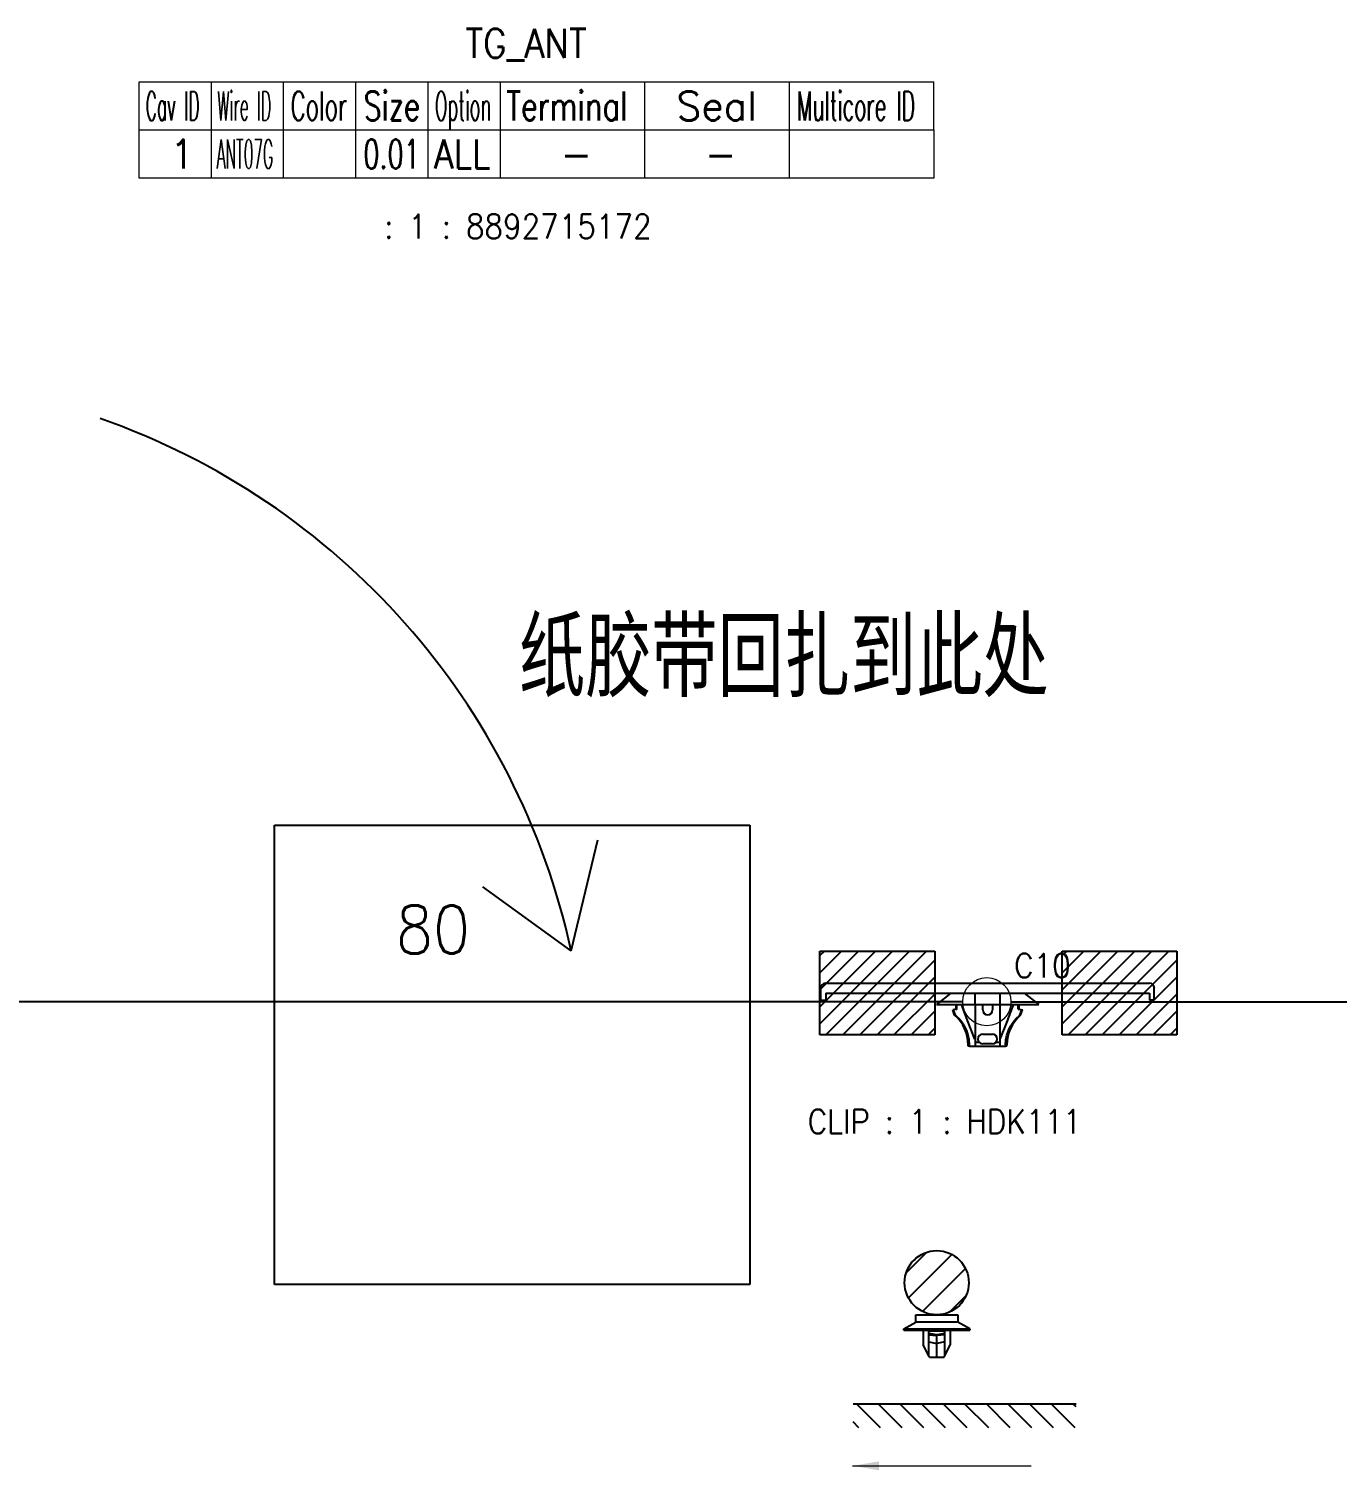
# Model space of a CAD drawing. Header units: inches. Extents: x 47316 to 59086, y 3141 to 11743.
# Drawn here: x 51215.2 to 51351, y 4812.4 to 4962 of the extents above; entities that cross this region are included whole.
import ezdxf

# ---------------------------------------------------------------- set-up
doc = ezdxf.new("R2010")
doc.units = ezdxf.units.IN
doc.header["$MEASUREMENT"] = 0
doc.layers.add('_BLACK_HOLE', color=7, linetype='Continuous')
doc.styles.add('MtX_SimSun', font='')
doc.styles.get("Standard").update_dxf_attribs({"font": ''})
doc.styles.get('MtX_SimSun').set_extended_font_data('SimSun')
doc.styles.get('Standard').set_extended_font_data('SimSun')
doc.linetypes.add('_VH_OTCON', pattern='A,0.0001,[7,VeSys.shx,S=0.1,R=0,X=0,Y=0],-0.4,[7,VeSys.shx,S=0.1,R=0,X=0,Y=0],-0.4,["X",Standard,S=1,R=0,X=-0.5,Y=-0.5],-0.0001,[7,VeSys.shx,S=0.1,R=0,X=0,Y=0],-0.4', length=1.2002)

msp = doc.modelspace()

# ---------------------------------------------------------------- linework, layer by layer
at = {"color": 1, "lineweight": -3}
for p, q in [((51240.7, 4879.37), (51290.05, 4879.37)), ((51240.7, 4831.68), (51240.7, 4879.37)), ((51290.05, 4879.37), (51290.05, 4831.68)), ((51290.05, 4831.68), (51240.7, 4831.68))]:
    msp.add_line(p, q, dxfattribs=at)
at = {"lineweight": -3}
for q in [(51274.27, 4877.85), (51262.32, 4872.95)]:
    msp.add_line((51271.48, 4866.32), q, dxfattribs=at)
at = {"color": 0, "lineweight": -3}
for p, q in [((51297.91, 4862.94), (51331.53, 4862.94)), ((51297.91, 4861.93), (51331.53, 4861.93)), ((51312.65, 4859.07), (51312.01, 4860.73)), ((51316.74, 4858.93), (51317.42, 4860.73)), ((51311.74, 4859.28), (51311.38, 4859.62)), ((51312.05, 4858.91), (51311.74, 4859.28)), ((51312.32, 4858.5), (51312.05, 4858.91)), ((51312.55, 4858.05), (51312.32, 4858.5)), ((51313.34, 4857.33), (51312.65, 4859.07)), ((51316.03, 4857.15), (51316.74, 4858.93)), ((51316.89, 4858.05), (51317.11, 4858.5)), ((51317.11, 4858.5), (51317.38, 4858.91)), ((51317.38, 4858.91), (51317.7, 4859.28)), ((51317.7, 4859.28), (51318.06, 4859.62)), ((51312.71, 4857.57), (51312.55, 4858.05)), ((51312.82, 4857.07), (51312.71, 4857.57)), ((51312.85, 4856.56), (51312.82, 4857.07)), ((51316.58, 4856.56), (51316.62, 4857.07)), ((51316.62, 4857.07), (51316.72, 4857.57)), ((51316.72, 4857.57), (51316.89, 4858.05))]:
    msp.add_line(p, q, dxfattribs=at)
at = {"color": 0, "lineweight": -3, "ltscale": 0.0625}
for p, q in [((51297.41, 4861.18), (51297.41, 4862.44)), ((51332.03, 4861.18), (51332.03, 4862.44))]:
    msp.add_line(p, q, dxfattribs=at)
at = {"color": 0, "lineweight": -3, "ltscale": 0.025}
for p, q in [((51297.41, 4861.18), (51297.91, 4861.18)), ((51332.03, 4861.18), (51331.53, 4861.18))]:
    msp.add_line(p, q, dxfattribs=at)
at = {"color": 0, "lineweight": -3, "ltscale": 0.0375}
for p, q in [((51297.91, 4861.93), (51297.91, 4861.18)), ((51331.53, 4861.93), (51331.53, 4861.18))]:
    msp.add_line(p, q, dxfattribs=at)
at = {"color": 0, "lineweight": -3, "ltscale": 0.096049}
msp.add_line((51310.92, 4861.93), (51309.41, 4860.73), dxfattribs=at)
at = {"color": 0, "lineweight": -3, "ltscale": 0.06}
for p, q in [((51313.44, 4860.73), (51313.44, 4861.93)), ((51316, 4861.93), (51316, 4860.73))]:
    msp.add_line(p, q, dxfattribs=at)
at = {"color": 0, "lineweight": -3, "ltscale": 0.096047}
msp.add_line((51318.52, 4861.93), (51320.03, 4860.73), dxfattribs=at)
at = {"color": 0, "lineweight": -3, "ltscale": 0.200002}
msp.add_line((51309.41, 4860.73), (51313.44, 4860.73), dxfattribs=at)
at = {"color": 0, "lineweight": -3, "ltscale": 0.018199}
msp.add_line((51311.45, 4860.27), (51311.1, 4860.17), dxfattribs=at)
at = {"color": 0, "lineweight": -3, "ltscale": 0.003949}
msp.add_line((51311.17, 4860.17), (51311.1, 4860.17), dxfattribs=at)
at = {"color": 0, "lineweight": -3, "ltscale": 0.029262}
for p, q in [((51311.3, 4859.62), (51311.1, 4860.17)), ((51318.14, 4859.62), (51318.34, 4860.17))]:
    msp.add_line(p, q, dxfattribs=at)
at = {"color": 0, "lineweight": -3, "ltscale": 0.018619}
for p, q in [((51311.54, 4860.27), (51311.17, 4860.17)), ((51317.9, 4860.27), (51318.26, 4860.17))]:
    msp.add_line(p, q, dxfattribs=at)
at = {"color": 0, "lineweight": -3, "ltscale": 0.029344}
for p, q in [((51311.38, 4859.62), (51311.17, 4860.17)), ((51318.06, 4859.62), (51318.26, 4860.17))]:
    msp.add_line(p, q, dxfattribs=at)
at = {"color": 0, "lineweight": -3, "ltscale": 0.022501}
for p, q in [((51311.45, 4860.27), (51311.45, 4860.73)), ((51311.54, 4860.27), (51311.54, 4860.73)), ((51317.9, 4860.27), (51317.9, 4860.73)), ((51317.99, 4860.27), (51317.99, 4860.73))]:
    msp.add_line(p, q, dxfattribs=at)
at = {"color": 0, "lineweight": -3, "ltscale": 0.004385}
for p, q in [((51311.45, 4860.27), (51311.54, 4860.27)), ((51317.99, 4860.27), (51317.9, 4860.27))]:
    msp.add_line(p, q, dxfattribs=at)
at = {"color": 0, "lineweight": -3, "ltscale": 0.127501}
msp.add_line((51313.44, 4860.73), (51316, 4860.73), dxfattribs=at)
at = {"color": 0, "lineweight": -3, "ltscale": 0.193349}
for p, q in [((51313.46, 4856.84), (51313.46, 4860.73)), ((51315.98, 4860.73), (51315.98, 4856.84))]:
    msp.add_line(p, q, dxfattribs=at)
at = {"color": 0, "lineweight": -3, "ltscale": 0.0275}
for p, q in [((51314.22, 4860.17), (51314.22, 4860.73)), ((51315.22, 4860.73), (51315.22, 4860.17))]:
    msp.add_line(p, q, dxfattribs=at)
at = {"color": 0, "lineweight": -3, "ltscale": 0.2}
msp.add_line((51316, 4860.73), (51320.03, 4860.73), dxfattribs=at)
at = {"color": 0, "lineweight": -3, "ltscale": 0.0182}
msp.add_line((51317.99, 4860.27), (51318.34, 4860.17), dxfattribs=at)
at = {"color": 0, "lineweight": -3, "ltscale": 0.003951}
msp.add_line((51318.26, 4860.17), (51318.34, 4860.17), dxfattribs=at)
at = {"color": 0, "lineweight": -3, "ltscale": 0.004189}
for p, q in [((51311.38, 4859.62), (51311.3, 4859.62)), ((51318.14, 4859.62), (51318.06, 4859.62))]:
    msp.add_line(p, q, dxfattribs=at)
at = {"color": 0, "lineweight": -3, "ltscale": 0.00959}
msp.add_line((51313.41, 4857.15), (51313.34, 4857.33), dxfattribs=at)
at = {"color": 0, "lineweight": -3, "ltscale": 0.021651}
for p, q in [((51313.46, 4856.4), (51313.46, 4856.84)), ((51315.98, 4856.84), (51315.98, 4856.4))]:
    msp.add_line(p, q, dxfattribs=at)
at = {"color": 0, "lineweight": -3, "ltscale": 0.018167}
for p, q in [((51313.46, 4856.84), (51313.83, 4856.84)), ((51315.61, 4856.84), (51315.98, 4856.84))]:
    msp.add_line(p, q, dxfattribs=at)
at = {"color": 0, "lineweight": -3, "ltscale": 0.05}
for p, q in [((51314.22, 4857.66), (51315.22, 4857.66)), ((51315.22, 4856.65), (51314.22, 4856.65))]:
    msp.add_line(p, q, dxfattribs=at)
at = {"color": 0, "lineweight": -3, "ltscale": 0.007297}
for p, q in [((51312.85, 4856.56), (51312.71, 4856.56)), ((51312.85, 4856.4), (51312.71, 4856.4)), ((51316.73, 4856.56), (51316.58, 4856.56)), ((51316.73, 4856.4), (51316.58, 4856.4))]:
    msp.add_line(p, q, dxfattribs=at)
at = {"color": 0, "lineweight": -3, "ltscale": 0.008013}
for p, q in [((51312.71, 4856.4), (51312.71, 4856.56)), ((51312.85, 4856.4), (51312.85, 4856.56)), ((51316.58, 4856.56), (51316.58, 4856.4)), ((51316.73, 4856.4), (51316.73, 4856.56))]:
    msp.add_line(p, q, dxfattribs=at)
at = {"color": 0, "lineweight": -3, "ltscale": 0.030203}
for p, q in [((51312.85, 4856.4), (51313.46, 4856.4)), ((51315.98, 4856.4), (51316.58, 4856.4))]:
    msp.add_line(p, q, dxfattribs=at)
at = {"color": 0, "lineweight": -3, "ltscale": 0.125}
msp.add_line((51313.46, 4856.4), (51315.98, 4856.4), dxfattribs=at)
at = {"lineweight": -3}
msp.add_arc((51197.65, 4850.23), 75.57, 12.2968, 70.7417, dxfattribs=at)
at = {"color": 0, "lineweight": -3}
for centre, radius, start, end in [((51297.91, 4862.44), 0.503, 90, 180), ((51331.53, 4862.44), 0.503, 0, 90), ((51314.72, 4860.17), 0.503, 180, 0), ((51123.91, 4933.62), 206.79, 338.8139, 339.3585), ((51308.68, 4856.56), 4.03, 0, 49.4584), ((51320.76, 4856.56), 4.03, 130.5416, 180), ((51314.22, 4857.15), 0.503, 90, 270), ((51315.22, 4857.15), 0.503, 270, 90)]:
    msp.add_arc(centre, radius, start, end, dxfattribs=at)
at = {"layer": '_BLACK_HOLE', "linetype": 'Continuous', "lineweight": 15}
for p, q in [((51226.64, 4956.52), (51309.14, 4956.52)), ((51226.64, 4951.52), (51226.64, 4956.52)), ((51226.64, 4951.52), (51309.14, 4951.52))]:
    msp.add_line(p, q, dxfattribs=at)
at = {"layer": '_BLACK_HOLE', "color": 7, "linetype": 'Continuous', "lineweight": 15}
for p, q in [((51234.14, 4951.52), (51234.14, 4956.52)), ((51241.64, 4951.52), (51241.64, 4956.52)), ((51249.14, 4951.52), (51249.14, 4956.52)), ((51256.64, 4951.52), (51256.64, 4956.52)), ((51264.14, 4951.52), (51264.14, 4956.52)), ((51279.14, 4951.52), (51279.14, 4956.52)), ((51294.14, 4951.52), (51294.14, 4956.52)), ((51309.14, 4951.52), (51309.14, 4956.52))]:
    msp.add_line(p, q, dxfattribs=at)
at = {"layer": '_BLACK_HOLE', "color": 102, "linetype": 'Continuous', "lineweight": 15}
for p, q in [((51234.14, 4946.52), (51234.14, 4951.52)), ((51241.64, 4946.52), (51241.64, 4951.52)), ((51249.14, 4946.52), (51249.14, 4951.52)), ((51256.64, 4946.52), (51256.64, 4951.52)), ((51264.14, 4946.52), (51264.14, 4951.52)), ((51279.14, 4946.52), (51279.14, 4951.52)), ((51294.14, 4946.52), (51294.14, 4951.52))]:
    msp.add_line(p, q, dxfattribs=at)
at = {"layer": '_BLACK_HOLE'}
for p, q in [((51304.85, 4866.27), (51297.32, 4858.74)), ((51303.09, 4866.27), (51297.32, 4860.51)), ((51301.32, 4866.27), (51297.32, 4862.27)), ((51299.55, 4866.27), (51297.32, 4864.04)), ((51297.78, 4866.27), (51297.32, 4865.81)), ((51297.32, 4857.58), (51297.32, 4866.27)), ((51297.32, 4866.27), (51309.23, 4866.27)), ((51306.62, 4866.27), (51297.93, 4857.58)), ((51308.39, 4866.27), (51299.7, 4857.58)), ((51309.23, 4866.27), (51309.23, 4857.58)), ((51330, 4866.27), (51322.46, 4858.74)), ((51328.23, 4866.27), (51322.46, 4860.51)), ((51326.46, 4866.27), (51322.46, 4862.27)), ((51324.7, 4866.27), (51322.46, 4864.04)), ((51322.93, 4866.27), (51322.46, 4865.81)), ((51322.46, 4857.58), (51322.46, 4866.27)), ((51322.46, 4866.27), (51334.37, 4866.27)), ((51331.77, 4866.27), (51323.08, 4857.58)), ((51333.54, 4866.27), (51324.85, 4857.58)), ((51334.37, 4866.27), (51334.37, 4857.58)), ((51309.23, 4865.34), (51301.47, 4857.58)), ((51334.37, 4865.34), (51326.61, 4857.58)), ((51309.23, 4863.57), (51303.24, 4857.58)), ((51334.37, 4863.57), (51328.38, 4857.58)), ((51309.23, 4861.81), (51305, 4857.58)), ((51334.37, 4861.81), (51330.15, 4857.58)), ((51309.23, 4860.04), (51306.77, 4857.58)), ((51334.37, 4860.04), (51331.92, 4857.58)), ((51309.23, 4858.27), (51308.54, 4857.58)), ((51334.37, 4858.27), (51333.68, 4857.58)), ((51309.23, 4857.58), (51297.32, 4857.58)), ((51334.37, 4857.58), (51322.46, 4857.58))]:
    msp.add_line(p, q, dxfattribs=at)
at = {"layer": '_BLACK_HOLE', "linetype": '_VH_OTCON', "lineweight": -3, "ltscale": 5}
for p, q in [((51312.14, 4861.03), (51201.72, 4861.03)), ((51317.14, 4861.03), (51431.8, 4861.03))]:
    msp.add_line(p, q, dxfattribs=at)
at = {"layer": '_BLACK_HOLE', "lineweight": -3}
for p, q in [((51308.37, 4835.01), (51306.29, 4832.93)), ((51311.02, 4834.8), (51306.51, 4830.28)), ((51312.43, 4833.34), (51307.96, 4828.87)), ((51312.52, 4830.57), (51310.73, 4828.78)), ((51307.27, 4827.78), (51307.27, 4828.52)), ((51307.27, 4828.52), (51311.62, 4828.52)), ((51311.62, 4828.52), (51311.62, 4827.78)), ((51306.01, 4827.08), (51307.27, 4827.78)), ((51306.01, 4827.08), (51312.87, 4827.08)), ((51306.01, 4826.95), (51306.01, 4827.08)), ((51306.01, 4826.95), (51312.87, 4826.95)), ((51311.62, 4827.78), (51307.27, 4827.78)), ((51308.03, 4826.95), (51308.03, 4825.41)), ((51308.61, 4824.26), (51308.61, 4826.95)), ((51310.28, 4826.82), (51308.61, 4826.82)), ((51310.28, 4824.26), (51310.28, 4826.95)), ((51310.85, 4826.95), (51310.85, 4825.41)), ((51312.87, 4827.08), (51311.62, 4827.78)), ((51312.87, 4827.08), (51312.87, 4826.95)), ((51308.61, 4824.26), (51308.03, 4825.41)), ((51308.61, 4826.63), (51309.44, 4826.5)), ((51308.61, 4826.44), (51309.44, 4826.38)), ((51308.61, 4825.73), (51309.44, 4825.54)), ((51309.44, 4826.5), (51310.28, 4826.63)), ((51309.44, 4824.13), (51309.44, 4826.5)), ((51310.28, 4826.44), (51309.44, 4826.38)), ((51310.28, 4825.73), (51309.44, 4825.54)), ((51310.28, 4824.26), (51310.85, 4825.41)), ((51308.68, 4824.13), (51308.61, 4824.26)), ((51308.68, 4824.13), (51310.21, 4824.13)), ((51310.21, 4824.13), (51310.28, 4824.26)), ((51300.75, 4819.3, 0), (51323.9, 4819.3, 0)), ((51303.61, 4816.81, 0), (51301.12, 4819.3, 0)), ((51305.86, 4816.81, 0), (51303.36, 4819.3, 0)), ((51308.1, 4816.81, 0), (51305.61, 4819.3, 0)), ((51310.35, 4816.81, 0), (51307.85, 4819.3, 0)), ((51312.59, 4816.81, 0), (51310.1, 4819.3, 0)), ((51314.84, 4816.81, 0), (51312.34, 4819.3, 0)), ((51317.08, 4816.81, 0), (51314.59, 4819.3, 0)), ((51319.33, 4816.81, 0), (51316.83, 4819.3, 0)), ((51321.57, 4816.81, 0), (51319.08, 4819.3, 0)), ((51323.82, 4816.81, 0), (51321.32, 4819.3, 0)), ((51323.9, 4818.97, 0), (51323.57, 4819.3, 0)), ((51301.37, 4816.81, 0), (51300.75, 4817.43, 0))]:
    msp.add_line(p, q, dxfattribs=at)
at = {"layer": '_BLACK_HOLE', "lineweight": 0}
msp.add_line((51300.71, 4812.85, 0), (51319.24, 4812.85, 0), dxfattribs=at)
at = {"layer": '_BLACK_HOLE', "linetype": 'Continuous', "lineweight": 15}
msp.add_lwpolyline([(51226.64, 4946.52), (51226.64, 4951.52), (51309.14, 4951.52), (51309.14, 4946.52)], close=True, dxfattribs=at)
msp.add_circle((51314.64, 4861.03), 2.5, dxfattribs=at)
at = {"layer": '_BLACK_HOLE', "lineweight": -3}
msp.add_circle((51309.44, 4831.86), 3.33, dxfattribs=at)
at = {"layer": '_BLACK_HOLE', "lineweight": 0}
msp.add_solid([(51303.43, 4813.31, 0), (51303.43, 4812.4, 0), (51300.71, 4812.85, 0)], dxfattribs=at)

# ---------------------------------------------------------------- texts
at = {"layer": '_BLACK_HOLE', "lineweight": -2, "style": 'MtX_SimSun', "width": 0.7}
msp.add_text('纸胶带回扎到此处', height=7.2, dxfattribs=at).set_placement((51266.07, 4893.44))
at = {"layer": '_BLACK_HOLE', "color": 6, "linetype": 'Continuous', "lineweight": 20, "insert": (51260.5, 4962.02), "char_height": 3, "width": 15.0429, "attachment_point": 1}
msp.add_mtext('\\Fromans.shx;\\W0.9000000000;\\T1.0000000000;\\o\\lTG_ANT', dxfattribs=at)
at = {"layer": '_BLACK_HOLE', "color": 7, "linetype": 'Continuous', "lineweight": 15, "char_height": 3, "attachment_point": 1}
for s, insert, width in [('\\Fromans.shx;\\W0.4292452830;\\T1.0000000000;\\o\\lCav ID', (51227.32, 4955.52), 6.5), ('\\Fromans.shx;\\W0.4026548673;\\T1.0000000000;\\o\\lWire ID', (51234.76, 4955.52), 6.5), ('\\Fromans.shx;\\W0.5687500000;\\T1.0000000000;\\o\\lColor', (51242.38, 4955.52), 6.5), ('\\Fromans.shx;\\W0.7222222222;\\T1.0000000000;\\o\\lSize', (51249.95, 4955.52), 6.5), ('\\Fromans.shx;\\W0.4595959596;\\T1.0000000000;\\o\\lOption', (51257.34, 4955.52), 6.5), ('\\Fromans.shx;\\W0.7480916031;\\T1.0000000000;\\o\\lTerminal', (51264.75, 4955.52), 14), ('\\Fromans.shx;\\W1.0000000000;\\T1.0000000000;\\o\\lSeal', (51282.43, 4955.52), 9.2857), ('\\Fromans.shx;\\W0.5185185185;\\T1.0000000000;\\o\\lMulticore ID', (51294.94, 4955.52), 14), ('\\Fromans.shx;\\W1.0000000000;\\T1.0000000000;\\o\\l1', (51229.82, 4950.52), 2.8571)]:
    msp.add_mtext(s, dxfattribs=dict(at, insert=insert, width=width))
at = {"layer": '_BLACK_HOLE', "color": 21, "linetype": 'Continuous', "lineweight": 15, "attachment_point": 1}
for s, insert, char_height, width in [('\\Fromans.shx;\\W0.3888888889;\\T1.0000000000;\\o\\lANT07G', (51234.7, 4950.52), 3, 6.5), ('\\Fromans.shx;\\W0.6500000000;\\T1.0000000000;\\o\\l0.01', (51249.92, 4950.52), 3, 6.5), ('\\Fromans.shx;\\W1.0000000000;\\T1.0000000000;\\o\\l-', (51270.35, 4950.52), 3, 3.7143), ('\\Fromans.shx;\\W0.9000000000;\\T1.0000000000;\\o\\lC10', (51317.47, 4866.03), 2.5, 6.5357)]:
    msp.add_mtext(s, dxfattribs=dict(at, insert=insert, char_height=char_height, width=width))
at = {"layer": '_BLACK_HOLE', "color": 140, "linetype": 'Continuous', "lineweight": 15, "char_height": 3, "attachment_point": 1}
for s, insert, width in [('\\Fromans.shx;\\W0.8750000000;\\T1.0000000000;\\o\\lALL', (51257.27, 4950.52), 6.5), ('\\Fromans.shx;\\W1.0000000000;\\T1.0000000000;\\o\\l-', (51285.35, 4950.52), 3.7143)]:
    msp.add_mtext(s, dxfattribs=dict(at, insert=insert, width=width))
at = {"layer": '_BLACK_HOLE', "color": 42, "linetype": 'Continuous', "lineweight": 15, "char_height": 2.5, "attachment_point": 1}
for s, insert, width in [('\\Fromans.shx;\\W0.9000000000;\\T1.0000000000;\\o\\l : 1 : 8892715172', (51250.53, 4942.77), 34.7143), ('\\Fromans.shx;\\W0.9000000000;\\T1.0000000000;\\o\\lCLIP : 1 : HDK111', (51296.04, 4849.84), 33.75)]:
    msp.add_mtext(s, dxfattribs=dict(at, insert=insert, width=width))
at = {"layer": '_BLACK_HOLE', "color": 7, "linetype": '_VH_OTCON', "lineweight": 18, "ltscale": 5, "insert": (51253.29, 4871.03), "char_height": 5, "width": 8.5714, "attachment_point": 1}
msp.add_mtext('\\Fromans.shx;\\W0.9000000000;\\T1.0000000000;\\o\\l80', dxfattribs=at)

doc.saveas('drawing.dxf')
